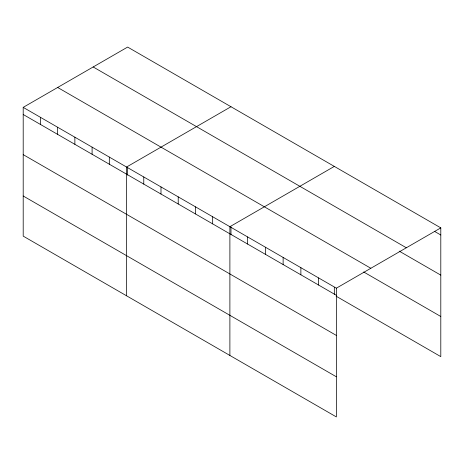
<?xml version="1.0" encoding="UTF-8"?>
<svg xmlns="http://www.w3.org/2000/svg" width="464" height="464" viewBox="0 0 464 464"><rect width="100%" height="100%" fill="white"/><g stroke="black" fill="none" stroke-linecap="round" stroke-linejoin="round"><path stroke-width="0.7" d="M23.2 107.364L336.365 288.173L336.365 416.927L23.2 236.124L23.2 107.364L127.635 47.073L440.8 227.876L440.8 356.636L336.162 296.218M230.979 106.737L126.544 167.034L126.544 295.788M334.324 166.402L229.889 226.699L229.889 355.453M336.365 288.173L440.8 227.876M434.681 231.466L440.8 235.004M93.171 66.967L406.336 247.77M399.191 251.117L440.8 275.14M57.664 87.47L370.829 268.273M363.695 271.979L440.8 316.494M23.2 114.492L336.365 295.295M23.2 154.634L336.365 335.437M23.2 195.988L336.365 376.791M334.324 287.274L334.324 294.443M318.617 277.924L318.617 285.053M300.875 267.682L300.875 274.804M283.127 257.433L283.127 264.561M265.379 247.19L265.379 254.313M247.637 236.942L247.637 244.07M230.979 226.896L230.979 234.778M212.663 216.752L212.663 223.88M195.443 206.811L195.443 213.933M178.217 196.864L178.217 203.992M160.991 186.922L160.991 194.045M143.77 176.975L143.77 184.104M127.635 167.226L127.635 175.114M109.318 157.087L109.318 164.215M92.098 147.146L92.098 154.268M74.872 137.199L74.872 144.327M57.646 127.258L57.646 134.38M40.426 117.311L40.426 124.439"/></g></svg>
